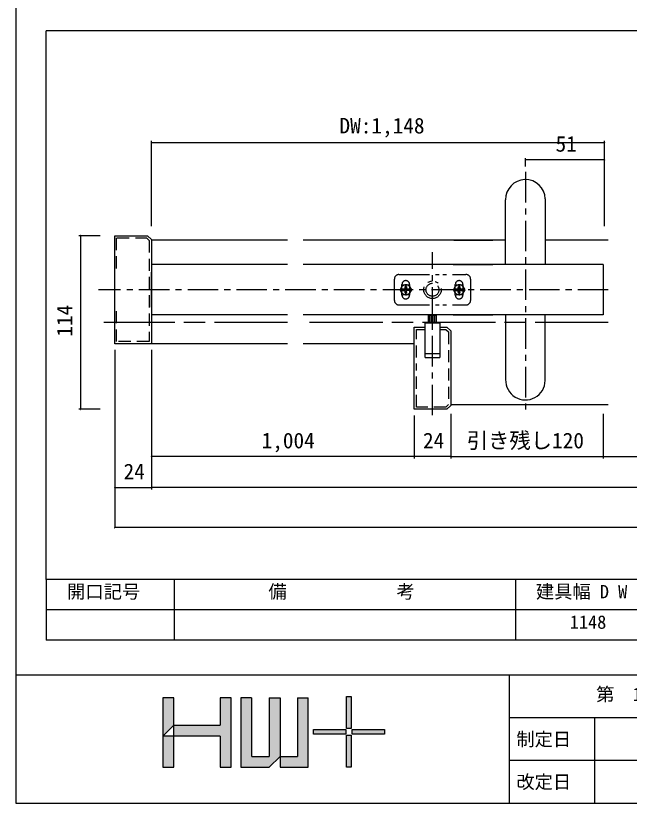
# Model space of a CAD drawing. Units: millimetres, scale not verified. Extents: x -800 to 800, y -554 to 554.
# Drawn here: x -800 to -397, y -554 to -37 of the extents above; entities that cross this region are included whole.
import ezdxf
from ezdxf.enums import TextEntityAlignment as Align

# ---------------------------------------------------------------- set-up
doc = ezdxf.new("R2010")
doc.units = ezdxf.units.MM
doc.header["$LTSCALE"] = 4
for name, pattern in [('CHAIN', [18.5, 12, -1.5, 3.5, -1.5]), ('CHAIN1', [8, 5, -1, 1, -1]), ('DOUBLE_CHAIN1', [8.8, 5, -1, 0.6, -0.6, 0.6, -1]), ('USER9', [3, 2, -1])]:
    doc.linetypes.add(name, pattern=pattern)
for name, color, linetype, lineweight in [('1-0', 7, 'Continuous', 25), ('1-4_0', 7, 'Continuous', 25), ('2-0', 7, 'Continuous', 25)]:
    doc.layers.add(name, color=color, linetype=linetype, lineweight=lineweight)
doc.styles.add('ＭＳ ゴシック', font='')
doc.styles.get('ＭＳ ゴシック').set_extended_font_data('MS Gothic')

msp = doc.modelspace()

# ---------------------------------------------------------------- linework, layer by layer
at = {"layer": '1-0'}
for p, q in [((152, -47), (-780, -47)), ((152, -47), (-780, -47)), ((-780, -407), (-780, -47)), ((152, -407), (-780, -407)), ((-476.268, -469.844), (-476.268, -553.844)), ((-476.268, -469.844), (-476.268, -553.844)), ((-420.268, -497.844), (-420.268, -553.844)), ((23.732, -525.844), (-476.268, -525.844))]:
    msp.add_line(p, q, dxfattribs=at)
at = {"layer": '1-4_0'}
for p, q in [((152, -47), (-780, -47)), ((152, -47), (-780, -47)), ((-780, -407), (-780, -47)), ((152, -47), (-780, -47)), ((152, -47), (-780, -47)), ((-780, -407), (-780, -47)), ((152, -407), (-780, -407)), ((152, -407), (-780, -407)), ((-780, -407), (-780, -447)), ((152, -407), (-780, -407)), ((-696, -407), (-696, -447)), ((-472, -407), (-472, -447)), ((152, -427), (-780, -427)), ((152, -447), (-780, -447)), ((800, -470), (-800, -470)), ((-703.403, -484.7), (-703.403, -530.41)), ((-696.28, -484.7), (-703.403, -484.7)), ((-658.657, -484.7), (-665.78, -484.7)), ((-665.78, -484.7), (-665.78, -502.805)), ((-645.205, -484.7), (-652.328, -484.7)), ((-652.328, -484.7), (-652.328, -530.41)), ((-645.192, -523.158), (-645.192, -484.7)), ((-633.658, -484.708), (-626.549, -484.708)), ((-633.647, -484.7), (-633.647, -523.345)), ((-626.549, -484.709), (-626.549, -530.41)), ((-615.208, -484.709), (-608.02, -484.709)), ((-615.184, -484.709), (-615.184, -523.313)), ((-608.02, -530.41), (-608.02, -484.709)), ((800, -498), (-476, -498)), ((-703.403, -509.941), (-696.267, -502.805)), ((-696.267, -502.805), (-665.78, -502.805)), ((-665.78, -509.941), (-703.403, -509.941)), ((-652.328, -509.958), (-652.328, -510.358)), ((-645.192, -523.345), (-645.192, -509.731)), ((-645.192, -523.345), (-633.647, -523.345)), ((-633.647, -530.41), (-626.551, -523.313)), ((-626.549, -523.313), (-615.184, -523.313)), ((-652.328, -530.41), (-633.647, -530.41)), ((-626.549, -530.41), (-608.02, -530.41))]:
    msp.add_line(p, q, dxfattribs=at)
for points in [[(-800, -554), (800, -554), (800, 554), (-800, 554)], [(-582.986, -484.01), (-579.826, -484.01), (-579.826, -504.954), (-582.986, -504.954)], [(-604.674, -505.508), (-583.514, -505.508), (-583.514, -508.74), (-604.674, -508.74)], [(-579.298, -505.508), (-558.138, -505.508), (-558.138, -508.74), (-579.298, -508.74)], [(-582.986, -509.383), (-579.826, -509.383), (-579.826, -530.328), (-582.986, -530.328)]]:
    msp.add_lwpolyline(points, close=True, dxfattribs=at)
for points in [[(-703.403, -530.41), (-696.267, -530.41), (-696.267, -509.731), (-696.267, -484.7)], [(-665.78, -530.41), (-658.643, -530.41), (-658.643, -509.731), (-658.643, -484.7)], [(-665.78, -509.958), (-665.78, -510.358), (-665.78, -530.41)]]:
    msp.add_lwpolyline(points, dxfattribs=at)
at = {"layer": '1-4_0', "color": 134}
for points in [[(-703.403, -484.7), (-696.267, -484.7), (-703.403, -509.941), (-696.267, -502.805)], [(-665.78, -530.41), (-658.643, -530.41), (-658.657, -484.7)], [(-665.78, -530.41), (-658.657, -484.7), (-665.78, -484.7)], [(-645.205, -484.7), (-652.328, -484.7), (-652.328, -530.41)], [(-652.328, -530.41), (-645.192, -523.158), (-645.205, -484.7)], [(-626.551, -523.313), (-626.549, -484.709), (-633.647, -484.708)], [(-626.551, -523.313), (-633.647, -484.708), (-633.647, -523.345)], [(-608.02, -530.41), (-608.02, -484.709), (-615.184, -484.709)], [(-608.02, -530.41), (-615.184, -484.709), (-615.184, -523.313)], [(-582.986, -484.01), (-579.826, -484.01), (-582.986, -504.954), (-579.826, -504.954)], [(-696.267, -502.805), (-665.78, -509.958), (-696.267, -509.941)], [(-665.78, -502.805), (-696.267, -502.805), (-665.85, -509.941)], [(-665.78, -502.805), (-665.85, -509.941), (-665.78, -530.41)], [(-583.514, -505.508), (-604.674, -505.508), (-583.514, -508.74), (-604.674, -508.74)], [(-579.298, -505.508), (-558.138, -505.508), (-579.298, -508.74), (-558.138, -508.74)], [(-703.403, -509.941), (-703.403, -530.41), (-696.267, -509.941), (-696.267, -530.41)], [(-582.986, -509.383), (-579.826, -509.383), (-582.986, -530.328), (-579.826, -530.328)], [(-652.328, -530.41), (-633.647, -523.345), (-645.192, -523.158)], [(-652.328, -530.41), (-633.647, -530.41), (-626.551, -523.313)], [(-652.328, -530.41), (-626.551, -523.313), (-633.647, -523.345)], [(-626.549, -523.313), (-626.549, -530.41), (-608.02, -530.41)], [(-608.02, -530.41), (-615.184, -523.313), (-626.549, -523.313)]]:
    msp.add_solid(points, dxfattribs=at)
at = {"layer": '1-4_0'}
for points in [[(-703.403, -484.7), (-696.28, -484.7), (-703.403, -509.941), (-696.267, -502.805)], [(-665.78, -530.41), (-658.643, -530.41), (-658.643, -484.7)], [(-665.78, -530.41), (-658.643, -484.7), (-665.78, -502.805)], [(-665.78, -484.7), (-665.78, -502.805), (-658.657, -484.7)], [(-645.205, -484.7), (-652.328, -484.7), (-652.328, -530.41)], [(-652.328, -530.41), (-645.192, -523.158), (-645.205, -484.7)], [(-626.551, -523.313), (-626.549, -484.708), (-633.647, -484.708)], [(-626.551, -523.313), (-633.647, -484.708), (-633.647, -523.345)], [(-608.02, -530.41), (-608.02, -484.709), (-615.208, -484.709)], [(-608.02, -530.41), (-615.208, -484.709), (-615.184, -523.313)], [(-582.986, -504.954), (-579.826, -504.954), (-582.986, -484.01), (-579.826, -484.01)], [(-696.267, -502.805), (-696.267, -509.731), (-665.85, -509.941)], [(-665.78, -502.805), (-696.267, -502.805), (-665.85, -509.941)], [(-665.78, -502.805), (-665.85, -509.941), (-665.78, -530.41)], [(-604.674, -505.508), (-604.674, -508.74), (-583.514, -505.508), (-583.514, -508.74)], [(-579.298, -505.508), (-579.298, -508.74), (-558.138, -505.508), (-558.138, -508.74)], [(-703.403, -530.41), (-703.403, -509.941), (-696.267, -530.41), (-696.267, -509.731)], [(-582.986, -509.383), (-582.986, -530.328), (-579.826, -509.383), (-579.826, -530.328)], [(-652.328, -530.41), (-633.647, -523.345), (-645.192, -523.158)], [(-652.328, -530.41), (-633.647, -530.41), (-626.551, -523.313)], [(-652.328, -530.41), (-626.551, -523.313), (-633.647, -523.345)], [(-626.551, -523.313), (-626.549, -530.41), (-608.02, -530.41)], [(-608.02, -530.41), (-615.184, -523.313), (-626.551, -523.313)]]:
    msp.add_solid(points, dxfattribs=at)
at = {"layer": '2-0'}
for p, q in [((-711.034, -175.034), (-711.034, -119.101)), ((-413.561, -120.351), (-711.034, -120.351)), ((-413.561, -175.034), (-413.561, -119.101)), ((-465.561, -135.894), (-465.561, -130.437)), ((-413.561, -131.687), (-465.561, -131.687)), ((-478.561, -200.39), (-478.561, -157.89)), ((-452.561, -157.275), (-452.561, -200.39)), ((-744.582, -181.39), (-758.647, -181.39)), ((-757.397, -295.39), (-757.397, -181.39)), ((-711.034, -183.89), (-713.534, -181.39)), ((-621.673, -184.39), (-711.034, -184.39)), ((-478.561, -184.39), (-611.487, -184.39)), ((-512.436, -184.39), (-486.845, -184.39)), ((-411.191, -184.39), (-452.561, -184.39)), ((-621.673, -200.39), (-711.034, -200.39)), ((-414.561, -200.39), (-611.487, -200.39)), ((-513.061, -200.39), (-486.845, -200.39)), ((-512.436, -200.39), (-486.845, -200.39)), ((-414.561, -200.39), (-414.561, -233.39)), ((-711.034, -228.39), (-711.034, -205.39)), ((-621.673, -233.39), (-711.034, -233.39)), ((-414.561, -233.39), (-611.487, -233.39)), ((-529.014, -238.393), (-529.014, -233.719)), ((-528.014, -238.393), (-528.014, -233.719)), ((-527.014, -238.393), (-527.014, -233.719)), ((-526.014, -238.393), (-526.014, -233.719)), ((-525.014, -238.393), (-525.014, -233.719)), ((-524.014, -238.393), (-524.014, -233.719)), ((-513.061, -233.39), (-486.845, -233.39)), ((-513.061, -233.39), (-486.845, -233.39)), ((-478.561, -233.39), (-478.561, -275.891)), ((-452.561, -276.506), (-452.561, -233.39)), ((-538.561, -241.39), (-531.311, -241.39)), ((-531.311, -258.76), (-531.311, -238.76)), ((-521.811, -238.76), (-531.311, -238.76)), ((-531.311, -261.39), (-531.311, -241.39)), ((-521.811, -238.76), (-521.811, -258.76)), ((-521.811, -241.39), (-517.061, -241.39)), ((-521.811, -241.39), (-517.061, -241.39)), ((-521.811, -241.39), (-517.061, -241.39)), ((-521.811, -241.39), (-521.811, -261.39)), ((-514.561, -243.89), (-517.061, -241.39)), ((-514.561, -243.89), (-514.561, -292.89)), ((-621.673, -252.39), (-711.034, -252.39)), ((-538.561, -252.39), (-611.487, -252.39)), ((-735.034, -256.39), (-735.034, -348.023)), ((-735.034, -256.39), (-735.034, -373.221)), ((-711.034, -256.39), (-711.034, -327.697)), ((-711.034, -256.39), (-711.034, -348.023)), ((-711.034, -256.39), (-711.034, -348.023)), ((-531.311, -258.76), (-521.811, -258.76)), ((-531.311, -261.39), (-521.811, -261.39)), ((-514.561, -292.89), (-517.061, -295.39)), ((-411.191, -292.39), (-514.561, -292.39)), ((-744.582, -295.39), (-758.647, -295.39)), ((-517.061, -295.39), (-538.561, -295.39)), ((-538.561, -299.39), (-538.561, -327.697)), ((-538.561, -299.39), (-538.561, -327.697)), ((-514.561, -298.39), (-514.561, -327.697)), ((-514.561, -298.39), (-514.561, -327.697)), ((-414.561, -298.39), (-414.561, -327.697)), ((-538.561, -326.447), (-711.034, -326.447)), ((-514.561, -326.447), (-538.561, -326.447)), ((-514.561, -326.447), (-310.009, -326.447)), ((-735.034, -346.773), (-711.034, -346.773)), ((-310.009, -346.773), (-711.034, -346.773)), ((-301.501, -373.064), (-735.034, -373.064))]:
    msp.add_line(p, q, dxfattribs=at)
at = {"layer": '2-0', "linetype": 'CHAIN1'}
for p, q in [((-465.561, -139.579), (-465.561, -299.332)), ((-526.561, -299.211), (-526.561, -192.117)), ((-411.191, -216.89), (-745.767, -216.89))]:
    msp.add_line(p, q, dxfattribs=at)
at = {"layer": '2-0', "linetype": 'USER9'}
for p, q in [((-733.843, -202.89), (-733.843, -182.89)), ((-733.843, -250.89), (-733.843, -230.89))]:
    msp.add_line(p, q, dxfattribs=at)
at = {"layer": '2-0', "linetype": 'DOUBLE_CHAIN1'}
for p, q in [((-551.561, -223.89), (-551.561, -209.89)), ((-548.561, -206.89), (-504.561, -206.89)), ((-501.561, -209.89), (-501.561, -223.89)), ((-546.561, -220.39), (-546.561, -213.39)), ((-545.166, -216.366), (-544.964, -216.567)), ((-544.586, -215.786), (-544.384, -215.987)), ((-543.738, -215.987), (-543.537, -215.786)), ((-543.158, -216.567), (-543.554, -216.383)), ((-541.561, -213.39), (-541.561, -220.39)), ((-511.561, -220.39), (-511.561, -213.39)), ((-509.964, -216.567), (-510.166, -216.366)), ((-509.384, -215.987), (-509.569, -216.383)), ((-508.536, -215.786), (-508.738, -215.987)), ((-508.158, -216.567), (-507.956, -216.366)), ((-506.561, -213.39), (-506.561, -220.39)), ((-544.964, -217.213), (-545.166, -217.415)), ((-543.537, -217.995), (-543.738, -217.793)), ((-543.158, -217.213), (-542.957, -217.415)), ((-509.964, -217.213), (-510.166, -217.415)), ((-509.586, -217.995), (-509.384, -217.793)), ((-508.738, -217.793), (-508.536, -217.995)), ((-548.561, -226.89), (-504.561, -226.89))]:
    msp.add_line(p, q, dxfattribs=at)
at = {"layer": '2-0', "linetype": 'CHAIN'}
for p, q in [((-621.673, -238.393), (-742.21, -238.393)), ((-411.191, -238.393), (-611.487, -238.393))]:
    msp.add_line(p, q, dxfattribs=at)
at = {"layer": '2-0'}
for points in [[(-735.034, -252.39), (-735.034, -181.39), (-713.534, -181.39)], [(-711.034, -183.89), (-711.034, -252.39), (-735.034, -252.39)], [(-523.845, -238.76), (-523.845, -233.719), (-529.278, -233.719), (-529.278, -238.76)], [(-538.561, -295.39), (-538.561, -241.39), (-531.311, -241.39)]]:
    msp.add_lwpolyline(points, dxfattribs=at)
at = {"layer": '2-0', "linetype": 'USER9'}
for points in [[(-733.534, -182.89), (-714.156, -182.89), (-712.534, -184.512), (-712.534, -250.89), (-733.534, -250.89)], [(-521.811, -242.89), (-517.682, -242.89), (-516.061, -244.512), (-516.061, -292.269), (-517.682, -293.89), (-537.061, -293.89), (-537.061, -265.39)], [(-537.061, -261.39), (-537.061, -242.89), (-531.311, -242.89)]]:
    msp.add_lwpolyline(points, dxfattribs=at)
at = {"layer": '2-0', "linetype": 'DOUBLE_CHAIN1'}
for points in [[(-547.801, -216.89), (-545.931, -213.651), (-542.191, -213.651), (-540.321, -216.89), (-542.191, -220.129), (-545.931, -220.129)], [(-546.228, -216.426), (-545.166, -216.366), (-544.77, -216.181), (-544.569, -216.383), (-544.964, -216.567), (-545.13, -216.563)], [(-543.738, -215.987), (-543.734, -215.821), (-543.597, -214.726), (-543.537, -215.786), (-543.352, -216.181), (-543.554, -216.383)], [(-507.191, -220.129), (-510.931, -220.129), (-512.801, -216.89), (-510.931, -213.651), (-507.191, -213.651), (-505.321, -216.89)], [(-510.13, -216.563), (-511.228, -216.426), (-510.166, -216.366), (-509.77, -216.181), (-509.569, -216.383), (-509.964, -216.567)], [(-508.554, -216.383), (-508.738, -215.987), (-508.734, -215.821), (-508.597, -214.726), (-508.536, -215.786), (-508.352, -216.181)], [(-543.554, -217.398), (-543.158, -217.213), (-542.992, -217.217), (-541.895, -217.355), (-542.957, -217.415), (-543.352, -217.599)], [(-509.526, -219.055), (-509.586, -217.995), (-509.77, -217.599), (-509.569, -217.398), (-509.384, -217.793), (-509.388, -217.959)]]:
    msp.add_lwpolyline(points, close=True, dxfattribs=at)
for points in [[(-544.569, -216.383), (-544.384, -215.987), (-544.388, -215.821), (-544.526, -214.726), (-544.586, -215.786), (-544.77, -216.181)], [(-543.352, -216.181), (-542.957, -216.366), (-541.895, -216.426), (-542.992, -216.563), (-543.158, -216.567), (-542.957, -216.366)], [(-509.77, -216.181), (-509.586, -215.786), (-509.526, -214.726), (-509.388, -215.821), (-509.384, -215.987), (-509.586, -215.786)], [(-508.554, -216.383), (-508.158, -216.567), (-507.992, -216.563), (-506.895, -216.426), (-507.956, -216.366), (-508.352, -216.181)], [(-544.569, -217.398), (-544.964, -217.213), (-545.13, -217.217), (-546.228, -217.355)], [(-546.228, -217.355), (-545.166, -217.415), (-544.77, -217.599), (-544.586, -217.995), (-544.526, -219.055), (-544.388, -217.959), (-544.384, -217.793), (-544.586, -217.995)], [(-544.384, -217.793), (-544.569, -217.398), (-544.77, -217.599)], [(-543.554, -217.398), (-543.738, -217.793), (-543.734, -217.959), (-543.597, -219.055), (-543.537, -217.995), (-543.352, -217.599)], [(-509.569, -217.398), (-509.964, -217.213), (-510.13, -217.217), (-511.228, -217.355), (-510.166, -217.415), (-509.77, -217.599)], [(-508.554, -217.398), (-508.738, -217.793), (-508.734, -217.959), (-508.597, -219.055)], [(-508.597, -219.055), (-508.536, -217.995), (-508.352, -217.599), (-507.956, -217.415), (-506.895, -217.355), (-507.992, -217.217), (-508.158, -217.213), (-507.956, -217.415)], [(-508.158, -217.213), (-508.554, -217.398), (-508.352, -217.599)]]:
    msp.add_lwpolyline(points, dxfattribs=at)
for radius in [5.75, 4.25]:
    msp.add_circle((-526.561, -216.89), radius, dxfattribs=at)
at = {"layer": '2-0'}
for centre, radius, start, end in [((-711.034, -120.351), 0.156, 0, 180), ((-711.034, -120.351), 0.156, 180, 0), ((-413.561, -120.351), 0.156, 0, 180), ((-413.561, -120.351), 0.156, 0, 180), ((-413.561, -120.351), 0.156, 180, 0), ((-413.561, -120.351), 0.156, 180, 0), ((-465.561, -131.687), 0.156, 0, 180), ((-465.561, -131.687), 0.156, 0, 180), ((-465.561, -131.687), 0.156, 180, 0), ((-465.561, -131.687), 0.156, 180, 0), ((-413.561, -131.687), 0.156, 0, 180), ((-413.561, -131.687), 0.156, 0, 180), ((-413.561, -131.687), 0.156, 180, 0), ((-413.561, -131.687), 0.156, 180, 0), ((-465.561, -157.583), 13.004, 1.35522, 181.35522), ((-757.397, -181.39), 0.156, 90, 270), ((-757.397, -181.39), 0.156, 270, 90), ((-465.561, -276.198), 13.004, 178.64478, 358.64478), ((-757.397, -295.39), 0.156, 90, 270), ((-757.397, -295.39), 0.156, 270, 90), ((-711.034, -326.447), 0.156, 0, 180), ((-711.034, -326.447), 0.156, 180, 0), ((-538.561, -326.447), 0.156, 0, 180), ((-538.561, -326.447), 0.156, 0, 180), ((-538.561, -326.447), 0.156, 180, 0), ((-538.561, -326.447), 0.156, 180, 0), ((-514.561, -326.447), 0.156, 0, 180), ((-514.561, -326.447), 0.156, 0, 180), ((-514.561, -326.447), 0.156, 180, 0), ((-514.561, -326.447), 0.156, 180, 0), ((-735.034, -346.773), 0.156, 0, 180), ((-735.034, -346.773), 0.156, 180, 0), ((-711.034, -346.773), 0.156, 0, 180), ((-711.034, -346.773), 0.156, 0, 180), ((-711.034, -346.773), 0.156, 180, 0), ((-711.034, -346.773), 0.156, 180, 0), ((-735.034, -373.064), 0.156, 0, 180), ((-735.034, -373.064), 0.156, 180, 0)]:
    msp.add_arc(centre, radius, start, end, dxfattribs=at)
at = {"layer": '2-0', "linetype": 'DOUBLE_CHAIN1'}
for centre, radius, start, end in [((-548.561, -209.89), 3, 90, 180), ((-544.061, -213.39), 2.5, 90, 180), ((-544.061, -213.39), 2.5, 0, 90), ((-509.061, -213.39), 2.5, 90, 180), ((-509.061, -213.39), 2.5, 0, 90), ((-504.561, -209.89), 3, 0, 90), ((-544.061, -216.89), 3.25, 142.55059, 142.33573), ((-543.794, -216.89), 2.478, 169.19486, 190.80514), ((-544.061, -216.89), 1.118, 162.98773, 197.01227), ((-544.061, -217.16), 2.478, 90, 100.80514), ((-544.061, -216.89), 1.118, 72.98773, 107.01227), ((-544.061, -217.16), 2.478, 79.19486, 90), ((-544.061, -216.89), 1.118, 342.98773, 17.01227), ((-544.329, -216.89), 2.478, 349.19486, 10.80514), ((-509.061, -216.89), 3.25, 142.55059, 142.33573), ((-508.794, -216.89), 2.478, 169.19486, 190.80514), ((-509.061, -216.89), 1.118, 162.98773, 197.01227), ((-509.061, -217.16), 2.478, 90, 100.80514), ((-509.061, -216.89), 1.118, 72.98773, 107.01227), ((-509.061, -217.16), 2.478, 79.19486, 90), ((-509.061, -216.89), 1.118, 342.98773, 17.01227), ((-509.329, -216.89), 2.478, 349.19486, 10.80514), ((-544.061, -220.39), 2.5, 180, 270), ((-544.061, -216.621), 2.478, 259.19486, 270), ((-544.061, -216.89), 1.118, 252.98773, 287.01227), ((-544.061, -216.621), 2.478, 270, 280.80514), ((-544.061, -220.39), 2.5, 270, 0), ((-509.061, -220.39), 2.5, 180, 270), ((-509.061, -216.621), 2.478, 259.19486, 270), ((-509.061, -216.89), 1.118, 252.98773, 287.01227), ((-509.061, -216.621), 2.478, 270, 280.80514), ((-509.061, -220.39), 2.5, 270, 0), ((-548.561, -223.89), 3, 180, 270), ((-504.561, -223.89), 3, 270, 0)]:
    msp.add_arc(centre, radius, start, end, dxfattribs=at)

# ---------------------------------------------------------------- texts
at = {"layer": '1-0', "style": 'ＭＳ ゴシック'}
for s, p in [('第\u30001\u3000版', (-419.157, -489.529)), ('制定日', (-471.514, -519.014)), ('改定日', (-471.514, -547.014))]:
    msp.add_text(s, height=8.798, dxfattribs=at).set_placement(p, align=Align.BOTTOM_LEFT)
at = {"layer": '1-4_0', "style": 'ＭＳ ゴシック'}
for s, p in [('開口記号', (-766.322, -422.098)), ('備\u3000\u3000\u3000\u3000\u3000\u3000考', (-634.215, -422.098)), ('建具幅 D W', (-458.68, -422.098)), ('1148', (-436.431, -442.098))]:
    msp.add_text(s, height=8.798, dxfattribs=at).set_placement(p, align=Align.BOTTOM_LEFT)
at = {"layer": '2-0', "style": 'ＭＳ ゴシック'}
for s, p in [('DW:1,148', (-587.576, -117.357)), ('51', (-445.777, -129.318)), ('引き残し120', (-504.061, -324.079)), ('1,004', (-638.693, -324.079)), ('24', (-532.777, -324.079)), ('24', (-729.25, -344.405))]:
    msp.add_text(s, height=10.26, dxfattribs=at).set_placement(p, align=Align.BOTTOM_LEFT)
msp.add_text('114', height=10.26, rotation=90, dxfattribs=at).set_placement((-759.766, -247.714), align=Align.BOTTOM_LEFT)

doc.saveas('drawing.dxf')
